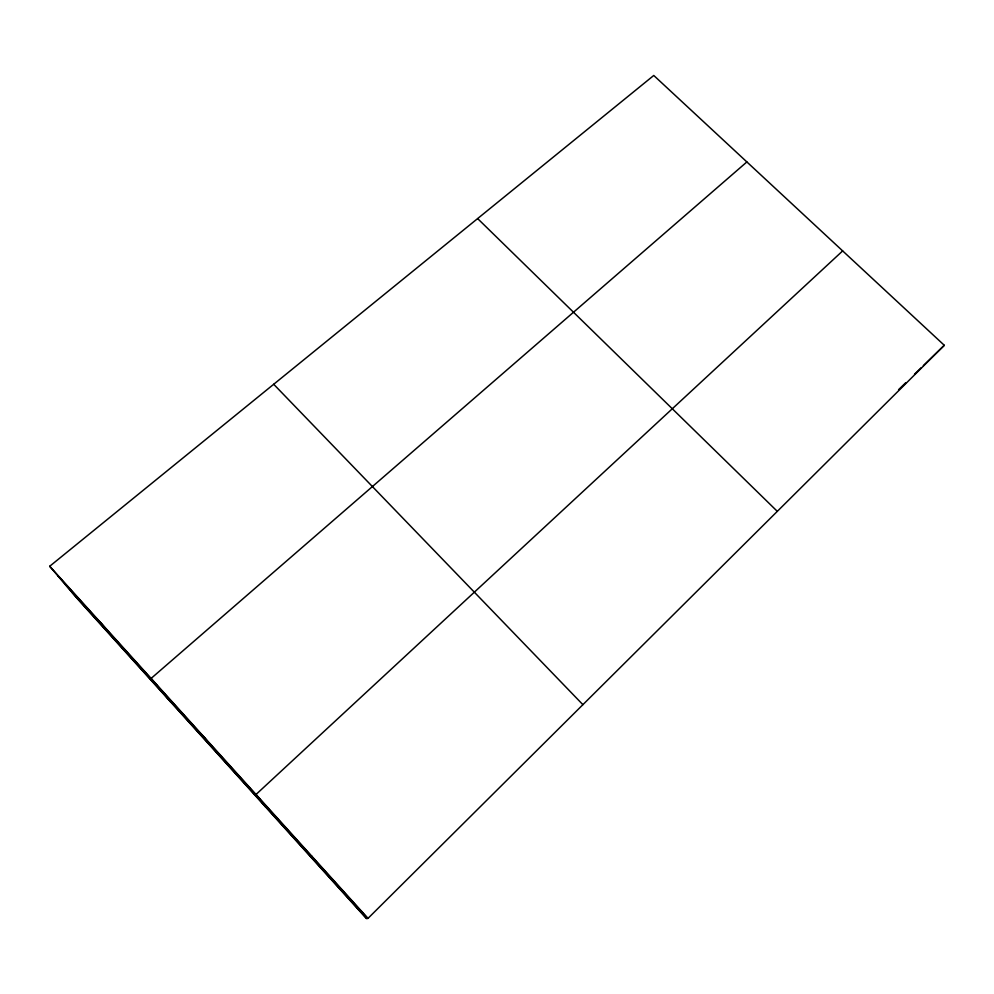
<?xml version="1.0" encoding="UTF-8"?>
<svg xmlns="http://www.w3.org/2000/svg" width="994" height="994" viewBox="0 0 994 994"><rect width="100%" height="100%" fill="white"/><g stroke="black" fill="none" stroke-linecap="round" stroke-linejoin="round"><path stroke-width="1.49" d="M368.016 918.344L944.3 345.303L653.766 75.469L49.7 566.269L78.451 599.941L366.401 918.531L368.016 918.344L49.7 566.269M898.576 389.673L905.733 382.727M914.517 374.204L921.152 367.768M923.376 365.606L944.3 345.303M842.663 250.91L256.017 794.467L265.423 806.805M746.867 161.947L151.1 678.417L170.496 701.776M477.629 218.581L777.308 511.351M273.698 384.268L582.894 704.671M58 575.986L367.544 918.394M65.082 584.273L367.146 918.444M72.028 592.412L366.761 918.481M99.972 621.871L106.942 630.121M203.111 735.945L207.299 741.126M311.507 855.846L312.663 857.685"/></g></svg>
